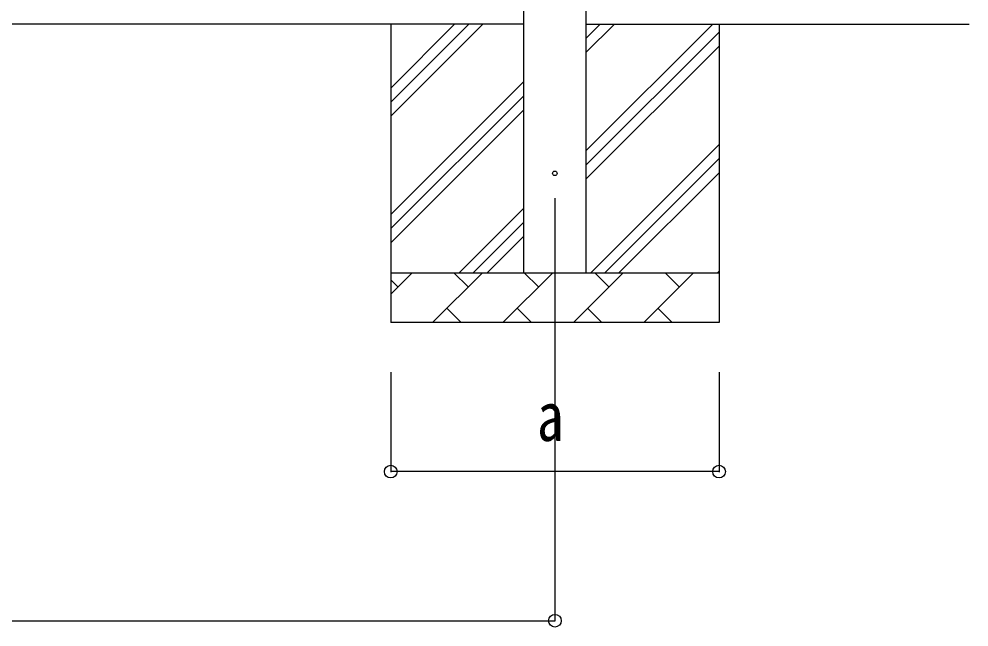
# Model space of a CAD drawing. Units: millimetres, scale not verified. Extents: x -12615 to 12615, y -8910 to 8910.
# Drawn here: x -6407 to -4497, y -4279 to -3056 of the extents above; entities that cross this region are included whole.
import ezdxf
from ezdxf.enums import TextEntityAlignment as Align

# ---------------------------------------------------------------- set-up
doc = ezdxf.new("R2010")
doc.units = ezdxf.units.MM
doc.header["$LTSCALE"] = 40
for name, color, linetype in [('0-3_YKK_12', 2, 'Continuous'), ('0-4_YKK_13', 4, 'Continuous'), ('0-5_YKK_A1', 4, 'Continuous'), ('0-6_YKK_D', 6, 'Continuous')]:
    doc.layers.add(name, color=color, linetype=linetype)
doc.styles.add('ＭＳ ゴシック', font='')
doc.styles.get('ＭＳ ゴシック').set_extended_font_data('MS Gothic')

msp = doc.modelspace()

# ---------------------------------------------------------------- linework, layer by layer
at = {"layer": '0-3_YKK_12'}
msp.add_line((-5329.94, -3416.36), (-5329.94, -3916.36), dxfattribs=at)
at = {"layer": '0-4_YKK_13'}
msp.add_circle((-5329.94, -3366.36), 4.5, dxfattribs=at)
at = {"layer": '0-5_YKK_A1'}
for p, q in [((-5392.44, -3566.36), (-5392.44, -766.36)), ((-5267.44, -766.36), (-5267.44, -3566.36)), ((-5392.44, -3066.36), (-10540.44, -3066.36)), ((-5659.94, -3066.36), (-5659.94, -3666.36)), ((-5659.94, -3251.42), (-5474.89, -3066.36)), ((-5659.94, -3223.13), (-5503.18, -3066.36)), ((-5659.94, -3194.85), (-5531.46, -3066.36)), ((-5267.44, -3066.36), (-4497.44, -3066.36)), ((-5267.44, -3321.46), (-5012.34, -3066.36)), ((-5267.44, -3123.47), (-5210.33, -3066.36)), ((-5267.44, -3095.19), (-5238.62, -3066.36)), ((-4999.94, -3066.36), (-4999.94, -3666.36)), ((-5267.44, -3349.75), (-4999.94, -3082.25)), ((-5267.44, -3378.03), (-4999.94, -3110.53)), ((-5659.94, -3449.4), (-5392.44, -3181.9)), ((-5659.94, -3477.69), (-5392.44, -3210.19)), ((-5659.94, -3505.97), (-5392.44, -3238.47)), ((-5257.78, -3566.36), (-4999.94, -3308.52)), ((-5229.5, -3566.36), (-4999.94, -3336.81)), ((-5201.22, -3566.36), (-4999.94, -3365.09)), ((-5522.34, -3566.36), (-5392.44, -3436.46)), ((-5494.06, -3566.36), (-5392.44, -3464.75)), ((-5465.77, -3566.36), (-5392.44, -3493.03)), ((-5659.94, -3566.36), (-4999.94, -3566.36)), ((-5659.94, -3609.26), (-5617.05, -3566.36)), ((-5575.63, -3666.36), (-5475.63, -3566.36)), ((-5504.18, -3594.92), (-5532.73, -3566.36)), ((-5434.21, -3666.36), (-5334.21, -3566.36)), ((-5362.76, -3594.92), (-5391.31, -3566.36)), ((-5292.78, -3666.36), (-5192.78, -3566.36)), ((-5221.34, -3594.92), (-5249.89, -3566.36)), ((-5151.36, -3666.36), (-5051.36, -3566.36)), ((-5079.92, -3594.92), (-5108.47, -3566.36)), ((-5003.23, -3566.36), (-4999.94, -3563.08)), ((-5645.6, -3594.92), (-5659.94, -3580.58)), ((-5547.07, -3637.81), (-5518.52, -3666.36)), ((-5405.65, -3637.81), (-5377.1, -3666.36)), ((-5264.23, -3637.81), (-5235.68, -3666.36)), ((-5122.81, -3637.81), (-5094.26, -3666.36)), ((-4999.94, -3666.36), (-5659.94, -3666.36))]:
    msp.add_line(p, q, dxfattribs=at)
at = {"layer": '0-6_YKK_D'}
for p, q in [((-5659.94, -3766.36), (-5659.94, -3967.36)), ((-5329.94, -3766.36), (-5329.94, -4267.36)), ((-4999.94, -3766.36), (-4999.94, -3967.36)), ((-4999.94, -3966.36), (-5659.94, -3966.36)), ((-10602.94, -4266.36), (-5329.94, -4266.36))]:
    msp.add_line(p, q, dxfattribs=at)
for centre in [(-5659.94, -3966.36), (-4999.94, -3966.36), (-5329.94, -4266.36)]:
    msp.add_circle(centre, 12.75, dxfattribs=at)

# ---------------------------------------------------------------- texts
at = {"layer": '0-6_YKK_D', "style": 'ＭＳ ゴシック', "width": 0.8}
msp.add_text('a', height=98.97, dxfattribs=at).set_placement((-5365.94, -3934.36), align=Align.BOTTOM_LEFT)

doc.saveas('drawing.dxf')
